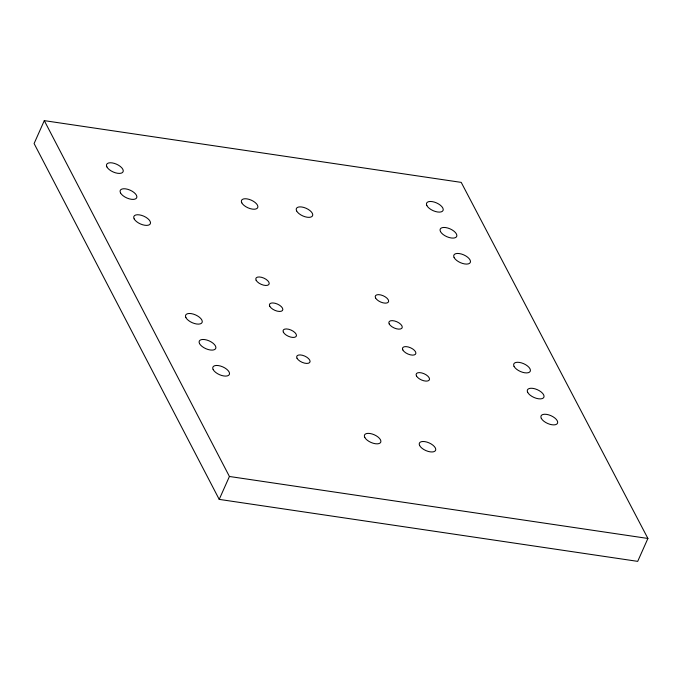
<?xml version="1.0" encoding="UTF-8"?>
<svg xmlns="http://www.w3.org/2000/svg" width="682" height="682" viewBox="0 0 682 682"><rect width="100%" height="100%" fill="white"/><g stroke="black" fill="none" stroke-linecap="round" stroke-linejoin="round"><path stroke-width="1.02" d="M44.296 120.637L34.1 143.544L219.212 499.386L637.704 561.363L647.9 538.456L461.22 182.384L44.296 120.637L229.416 476.479L219.212 499.386M229.416 476.479L647.9 538.456M527.697 392.397A9.019 4.237 24 0 0 541.994 398.663A9.019 4.237 24 0 0 537.28 389.661A9.019 4.237 24 0 0 527.697 392.397M419.652 445.576A8.875 4.169 24 0 0 433.726 451.74A8.875 4.169 24 0 0 429.08 442.882A8.875 4.169 24 0 0 419.652 445.576M134.149 218.879A9.019 4.237 24 0 0 148.446 225.154A9.019 4.237 24 0 0 143.732 216.151A9.019 4.237 24 0 0 134.149 218.879M364.793 437.452A8.875 4.169 24 0 0 378.877 443.615A8.875 4.169 24 0 0 374.23 434.758A8.875 4.169 24 0 0 364.793 437.452M541.32 418.381A9.019 4.237 24 0 0 555.625 424.656A9.019 4.237 24 0 0 550.903 415.653A9.019 4.237 24 0 0 541.32 418.381M402.815 349.934A7.204 3.384 24 0 0 414.247 354.938A7.204 3.384 24 0 0 410.479 347.743A7.204 3.384 24 0 0 402.815 349.934M241.786 202.827A8.875 4.169 24 0 0 255.869 208.999A8.875 4.169 24 0 0 251.223 200.141A8.875 4.169 24 0 0 241.786 202.827M296.644 210.951A8.875 4.169 24 0 0 310.728 217.123A8.875 4.169 24 0 0 306.082 208.266A8.875 4.169 24 0 0 296.644 210.951M375.569 297.957A7.204 3.384 24 0 0 387.001 302.961A7.204 3.384 24 0 0 383.224 295.766A7.204 3.384 24 0 0 375.569 297.957M283.388 332.245A7.204 3.384 24 0 0 294.812 337.258A7.204 3.384 24 0 0 291.043 330.062A7.204 3.384 24 0 0 283.388 332.245M416.446 375.918A7.204 3.384 24 0 0 427.878 380.931A7.204 3.384 24 0 0 424.102 373.736A7.204 3.384 24 0 0 416.446 375.918M389.192 323.941A7.204 3.384 24 0 0 400.624 328.954A7.204 3.384 24 0 0 396.847 321.759A7.204 3.384 24 0 0 389.192 323.941M256.134 280.268A7.204 3.384 24 0 0 267.566 285.281A7.204 3.384 24 0 0 263.789 278.086A7.204 3.384 24 0 0 256.134 280.268M269.757 306.252A7.204 3.384 24 0 0 281.189 311.265A7.204 3.384 24 0 0 277.421 304.07A7.204 3.384 24 0 0 269.757 306.252M297.011 358.229A7.204 3.384 24 0 0 308.443 363.242A7.204 3.384 24 0 0 304.666 356.047A7.204 3.384 24 0 0 297.011 358.229M514.066 366.405A9.019 4.237 24 0 0 528.371 372.679A9.019 4.237 24 0 0 523.648 363.677A9.019 4.237 24 0 0 514.066 366.405M454.127 257.583A9.019 4.237 24 0 0 468.432 263.857A9.019 4.237 24 0 0 463.709 254.855A9.019 4.237 24 0 0 454.127 257.583M440.495 231.599A9.019 4.237 24 0 0 454.8 237.865A9.019 4.237 24 0 0 450.086 228.862A9.019 4.237 24 0 0 440.495 231.599M426.872 205.606A9.019 4.237 24 0 0 441.177 211.88A9.019 4.237 24 0 0 436.454 202.878A9.019 4.237 24 0 0 426.872 205.606M106.895 166.902A9.019 4.237 24 0 0 121.2 173.177A9.019 4.237 24 0 0 116.477 164.174A9.019 4.237 24 0 0 106.895 166.902M120.518 192.895A9.019 4.237 24 0 0 134.823 199.161A9.019 4.237 24 0 0 130.1 190.159A9.019 4.237 24 0 0 120.518 192.895M185.913 317.616A9.019 4.237 24 0 0 200.218 323.89A9.019 4.237 24 0 0 195.495 314.888A9.019 4.237 24 0 0 185.913 317.616M199.536 343.609A9.019 4.237 24 0 0 213.841 349.875A9.019 4.237 24 0 0 209.118 340.872A9.019 4.237 24 0 0 199.536 343.609M213.168 369.601A9.019 4.237 24 0 0 227.464 375.867A9.019 4.237 24 0 0 222.75 366.865A9.019 4.237 24 0 0 213.168 369.601"/></g></svg>
